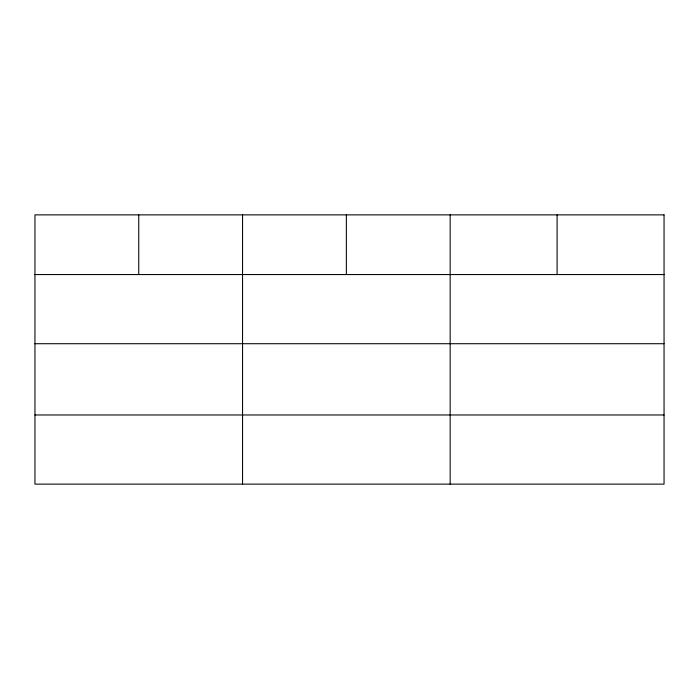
<?xml version="1.0" encoding="UTF-8"?>
<svg xmlns="http://www.w3.org/2000/svg" width="699" height="699" viewBox="0 0 699 699"><rect width="100%" height="100%" fill="white"/><g stroke="black" fill="none" stroke-linecap="round" stroke-linejoin="round"><path stroke-width="1.05" d="M34.95 274.558L664.05 274.558M34.95 343.716L664.05 343.716M34.95 414.97L664.05 414.97M557.103 214.873L557.103 274.558M450.156 214.873L450.156 484.127M346.354 214.873L346.354 274.558M242.553 214.873L242.553 484.127M138.752 214.873L138.752 274.558M664.05 214.873L34.95 214.873L34.95 484.127L664.05 484.127L664.05 214.873"/></g></svg>
